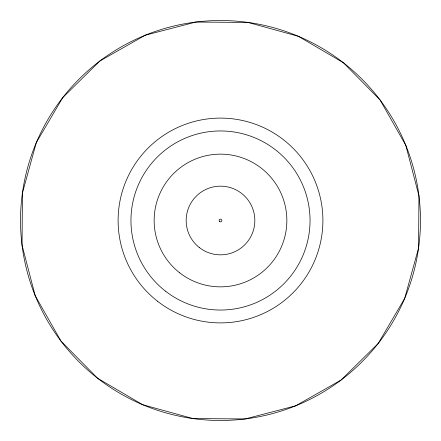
<?xml version="1.0" encoding="UTF-8"?>
<svg xmlns="http://www.w3.org/2000/svg" width="441" height="441" viewBox="0 0 441 441"><rect width="100%" height="100%" fill="white"/><g stroke="black" fill="none" stroke-linecap="round" stroke-linejoin="round"><path stroke-width="0.66" d="M22.43 192.954L22.05 245.157L35.192 295.679L60.968 341.08L97.61 378.262L142.63 404.695L192.954 418.57L245.157 418.95L295.679 405.808L341.08 380.032L378.262 343.39L404.695 298.37L418.57 248.046L418.95 195.843L405.808 145.321L380.032 99.92L343.39 62.738L298.37 36.305L248.046 22.43L195.843 22.05L145.321 35.192L99.92 60.968L62.738 97.61L36.305 142.63L22.43 192.954M97.61 378.262A199.977 199.977 0 0 0 418.57 248.046A199.977 199.977 0 0 0 145.321 35.192A199.977 199.977 0 0 0 97.61 378.262M179.724 272.847A66.354 66.354 0 0 0 286.22 229.64A66.354 66.354 0 0 0 195.556 159.014A66.354 66.354 0 0 0 179.724 272.847M199.398 247.588A34.337 34.337 0 0 0 254.507 225.23A34.337 34.337 0 0 0 207.59 188.682A34.337 34.337 0 0 0 199.398 247.588M219.662 221.575A1.362 1.362 0 0 0 221.851 220.687A1.362 1.362 0 0 0 219.987 219.238A1.362 1.362 0 0 0 219.662 221.575M165.474 291.143A89.545 89.545 0 0 0 309.191 232.831A89.545 89.545 0 0 0 186.835 137.526A89.545 89.545 0 0 0 165.474 291.143M157.575 301.28A102.4 102.4 0 0 0 321.924 234.606A102.4 102.4 0 0 0 182.001 125.613A102.4 102.4 0 0 0 157.575 301.28"/></g></svg>
